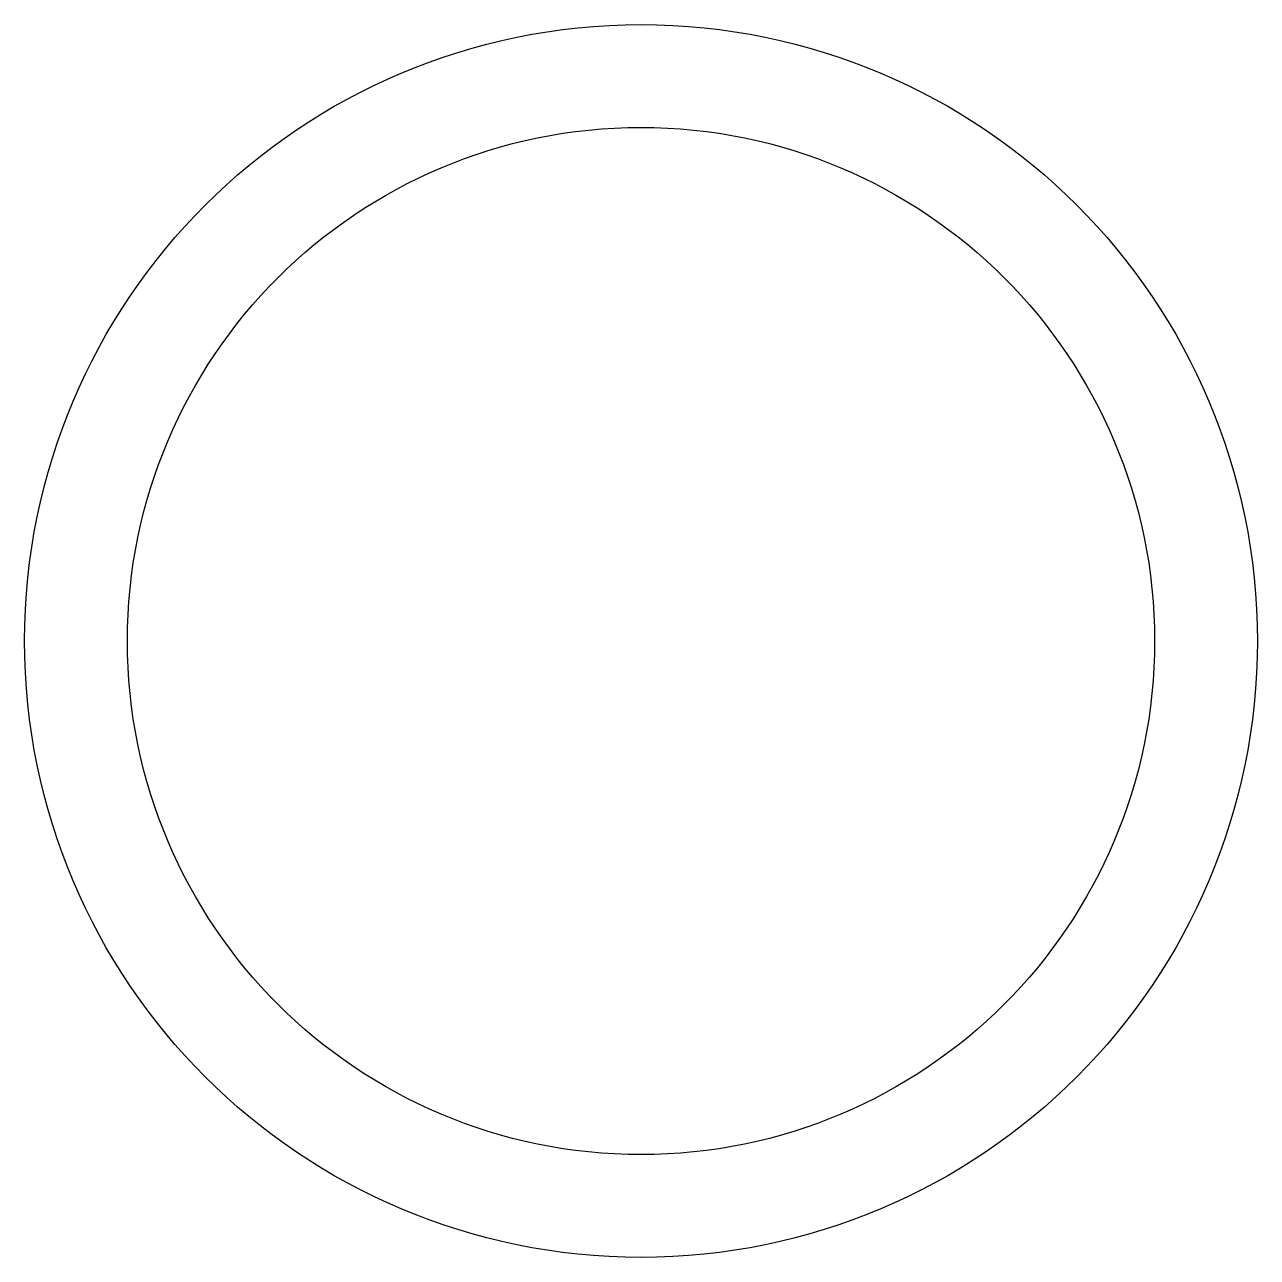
# Model space of a CAD drawing. Header units: millimetres. Extents: x -18 to 18, y -18 to 18.
import ezdxf

# ---------------------------------------------------------------- set-up
doc = ezdxf.new("R2010")
doc.units = ezdxf.units.MM
doc.header["$LTSCALE"] = 0.1

msp = doc.modelspace()

# ---------------------------------------------------------------- linework, layer by layer
msp.add_circle((0, 0), 18)
at = {"color": 8}
msp.add_circle((0, 0), 15, dxfattribs=at)

doc.saveas('drawing.dxf')
